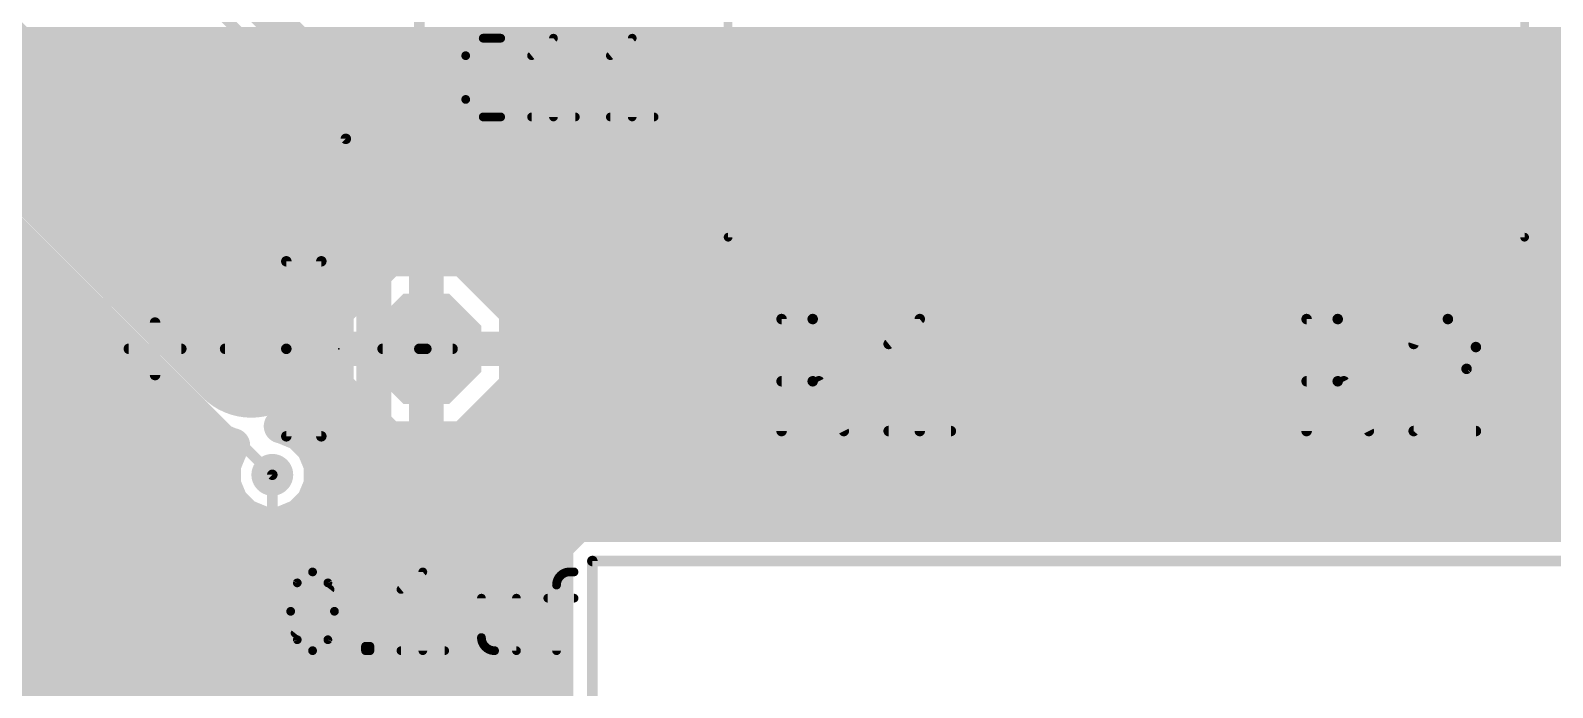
# Model space of a CAD drawing. Extents: x -50 to 50, y 0 to 88.
# Drawn here: x 15.84 to 37.94, y 63.66 to 73.2 of the extents above; entities that cross this region are included whole.
import ezdxf

# ---------------------------------------------------------------- set-up
doc = ezdxf.new("R2010")
doc.units = 0
for name, color, linetype in [('1', 12, 'CONTINUOUS'), ('16', 132, 'CONTINUOUS'), ('17', 110, 'CONTINUOUS'), ('18', 110, 'CONTINUOUS'), ('20', 31, 'CONTINUOUS'), ('21', 253, 'CONTINUOUS'), ('23', 53, 'CONTINUOUS'), ('25', 253, 'CONTINUOUS'), ('27', 253, 'CONTINUOUS'), ('51', 253, 'CONTINUOUS')]:
    doc.layers.add(name, color=color, linetype=linetype)

# ---------------------------------------------------------------- blocks, each defined once
blk = doc.blocks.new('RECT')
blk.add_solid([(-0.5, -0.5), (0.5, -0.5), (-0.5, 0.5), (0.5, 0.5)])
blk = doc.blocks.new('ROUNDP')
at = {"const_width": 0.5}
blk.add_lwpolyline([(0, -0.25, 1), (0, 0.25, 1), (0, -0.25)], format="xyb", dxfattribs=at)
blk = doc.blocks.new('OCTAGONP')
at = {"const_width": 0.5}
blk.add_lwpolyline([(-0.25, -0.1036), (-0.25, 0.1036), (-0.1036, 0.25), (0.1036, 0.25), (0.25, 0.1036), (0.25, -0.1036), (0.1036, -0.25), (-0.1036, -0.25), (-0.25, -0.1036), (-0.25, 0.1036)], dxfattribs=at)
blk = doc.blocks.new('ROUNDV')
at = {"const_width": 0.5}
blk.add_lwpolyline([(0, -0.25, 1), (0, 0.25, 1), (0, -0.25)], format="xyb", dxfattribs=at)

msp = doc.modelspace()

# ---------------------------------------------------------------- linework, layer by layer
at = {"layer": '1'}
for points, const_width in [([(21.4884, 68.58), (21.4884, 77.2668)], 0.1524), ([(15.24, 76.8096), (20.4216, 71.628)], 0.1524), ([(20.9002, 71.8262), (16.6113, 76.1151)], 0.5), ([(13.97, 73.66), (19.05, 68.58)], 2), ([(19.7264, 73), (49.4738, 73)], 0.5), ([(20.2264, 72.5), (49.4738, 72.5)], 0.5), ([(13.3891, 72.2576), (18.2556, 67.3911)], 0.5), ([(20.7264, 72), (49.4738, 72)], 0.5), ([(20.9002, 69.7345), (20.9002, 71.8262)], 0.5), ([(20.4216, 71.628), (20.4216, 23.4696)], 0.1524), ([(20.9002, 71.5), (49.4738, 71.5)], 0.5), ([(20.9002, 71), (49.4738, 71)], 0.5), ([(20.9002, 70.5), (49.4738, 70.5)], 0.5), ([(7.7524, 70), (15.6467, 70)], 0.5), ([(20.9002, 70), (49.4738, 70)], 0.5), ([(21.0498, 69.8841), (20.9002, 69.7345)], 0.5), ([(21.59, 69.8841), (21.0498, 69.8841)], 0.5), ([(22.1302, 69.8841), (21.59, 69.8841)], 0.5), ([(21.59, 69.8841), (21.59, 68.58)], 0.5), ([(21.59, 68.58), (21.59, 69.8841)], 0.5), ([(22.8941, 69.1202), (22.1302, 69.8841)], 0.5), ([(9.8143, 69.5), (16.1467, 69.5)], 0.5), ([(21.59, 69.5), (21.59, 69.5)], 0.5), ([(22.5143, 69.5), (49.4738, 69.5)], 0.5), ([(22.8941, 68.58), (22.8941, 69.1202)], 0.5), ([(10.1941, 69), (16.6467, 69)], 0.5), ([(21.59, 69), (21.59, 69)], 0.5), ([(22.8941, 69), (49.4738, 69)], 0.5), ([(10.1941, 68.5), (17.1467, 68.5)], 0.5), ([(21.59, 68.58), (20.9002, 68.58)], 0.5), ([(20.9002, 68.58), (20.9002, 68.58)], 0.5), ([(20.9002, 68.58), (21.59, 68.58)], 0.5), ([(21.59, 68.58), (21.59, 68.58)], 0.5), ([(21.59, 67.2759), (21.59, 68.58)], 0.5), ([(21.59, 68.58), (21.59, 68.58)], 0.5), ([(21.59, 68.58), (21.59, 67.2759)], 0.5), ([(22.8941, 68.58), (21.59, 68.58)], 0.5), ([(21.59, 68.58), (21.59, 68.58)], 0.5), ([(21.59, 68.58), (22.8941, 68.58)], 0.5), ([(21.59, 68.58), (21.59, 68.58)], 0.5), ([(21.59, 68.5), (21.59, 68.5)], 0.5), ([(22.8941, 68.0398), (22.8941, 68.58)], 0.5), ([(22.8941, 68.5), (49.4738, 68.5)], 0.5), ([(21.4884, 68.58), (21.59, 68.58)], 0.1524), ([(22.1302, 67.2759), (22.8941, 68.0398)], 0.5), ([(10.1543, 68), (17.6467, 68)], 0.5), ([(21.59, 68), (21.59, 68)], 0.5), ([(22.8543, 68), (49.4738, 68)], 0.5), ([(9.6543, 67.5), (18.1467, 67.5)], 0.5), ([(18.2556, 67.3911), (18.771, 67.1776)], 0.5), ([(20.9002, 23.6678), (20.9002, 67.4255)], 0.5), ([(20.9002, 67.4255), (21.0498, 67.2759)], 0.5), ([(21.59, 67.5), (21.59, 67.5)], 0.5), ([(22.3543, 67.5), (49.4738, 67.5)], 0.5), ([(18.7566, 67.1509), (18.6492, 66.8916)], 0.5), ([(18.7833, 67.1776), (18.7566, 67.1509)], 0.5), ([(18.771, 67.1776), (18.7833, 67.1776)], 0.5), ([(21.0498, 67.2759), (21.59, 67.2759)], 0.5), ([(21.59, 67.2759), (22.1302, 67.2759)], 0.5), ([(6.7533, 67), (18.6941, 67)], 0.5), ([(20.9002, 67), (49.4738, 67)], 0.5), ([(18.6492, 66.8916), (18.6492, 66.6108)], 0.5), ([(6.2533, 66.5), (18.6951, 66.5)], 0.5), ([(18.6492, 66.6108), (18.7566, 66.3515)], 0.5), ([(19.3548, 66.7512), (19.3548, 24.0792)], 0.1524), ([(20.9002, 66.5), (49.4738, 66.5)], 0.5), ([(18.7566, 66.3515), (18.8762, 66.2319)], 0.5), ([(18.8762, 66.2319), (18.8762, 59.8326)], 0.5), ([(23.782, 66.0262), (23.4738, 65.718)], 0.5), ([(49.4738, 66.0262), (23.782, 66.0262)], 0.5), ([(5.7533, 66), (18.8762, 66)], 0.5), ([(20.9002, 66), (23.7558, 66)], 0.5), ([(23.4738, 65.718), (23.4738, 21.0942)], 0.5), ([(5.2533, 65.5), (18.8762, 65.5)], 0.5), ([(20.9002, 65.5), (23.4738, 65.5)], 0.5), ([(4.7533, 65), (18.8762, 65)], 0.5), ([(20.9002, 65), (23.4738, 65)], 0.5), ([(4.2533, 64.5), (18.8762, 64.5)], 0.5), ([(20.9002, 64.5), (23.4738, 64.5)], 0.5), ([(3.7533, 64), (18.8762, 64)], 0.5), ([(20.9002, 64), (23.4738, 64)], 0.5), ([(3.2533, 63.5), (18.8762, 63.5)], 0.5), ([(20.9002, 63.5), (23.4738, 63.5)], 0.5)]:
    msp.add_lwpolyline(points, dxfattribs=dict(at, const_width=const_width))
for points, const_width in [([(19.7264, 73.125, 1), (19.7264, 72.875)], 0.25), ([(20.2264, 72.625, 1), (20.2264, 72.375)], 0.25), ([(20.7264, 72.125, 1), (20.7264, 71.875)], 0.25), ([(21.0252, 71.8262, 1), (20.7752, 71.8262)], 0.25), ([(20.8118, 71.7379, 1), (20.9886, 71.9146)], 0.25), ([(20.4597, 71.628, 1), (20.3835, 71.628)], 0.0762), ([(20.3947, 71.6011, 1), (20.4485, 71.6549)], 0.0762), ([(20.9002, 71.625, 1), (20.9002, 71.375)], 0.25), ([(20.9002, 71.125, 1), (20.9002, 70.875)], 0.25), ([(20.9002, 70.625, 1), (20.9002, 70.375)], 0.25), ([(15.6467, 69.875, 1), (15.6467, 70.125)], 0.25), ([(20.9002, 70.125, 1), (20.9002, 69.875)], 0.25), ([(21.0498, 70.0091, 1), (21.0498, 69.7591)], 0.25), ([(21.1382, 69.7957, 1), (20.9614, 69.9725)], 0.25), ([(21.59, 70.0091, 1), (21.59, 69.7591)], 0.25), ([(21.715, 69.8841, 1), (21.465, 69.8841)], 0.25), ([(21.715, 69.8841, 1), (21.465, 69.8841)], 0.25), ([(21.59, 69.7591, 1), (21.59, 70.0091)], 0.25), ([(22.2186, 69.9725, 1), (22.0418, 69.7957)], 0.25), ([(22.1302, 69.7591, 1), (22.1302, 70.0091)], 0.25), ([(20.8118, 69.8229, 1), (20.9886, 69.6461)], 0.25), ([(20.7752, 69.7345, 1), (21.0252, 69.7345)], 0.25), ([(16.1467, 69.375, 1), (16.1467, 69.625)], 0.25), ([(21.59, 69.625, 1), (21.59, 69.375)], 0.25), ([(21.59, 69.375, 1), (21.59, 69.625)], 0.25), ([(22.5143, 69.625, 1), (22.5143, 69.375)], 0.25), ([(18.6964, 68.2264, 1), (19.4036, 68.9336)], 1), ([(23.0191, 69.1202, 1), (22.7691, 69.1202)], 0.25), ([(16.6467, 68.875, 1), (16.6467, 69.125)], 0.25), ([(21.59, 69.125, 1), (21.59, 68.875)], 0.25), ([(21.59, 68.875, 1), (21.59, 69.125)], 0.25), ([(22.8941, 69.125, 1), (22.8941, 68.875)], 0.25), ([(22.8057, 69.0318, 1), (22.9825, 69.2086)], 0.25), ([(17.1467, 68.375, 1), (17.1467, 68.625)], 0.25), ([(20.9002, 68.705, 1), (20.9002, 68.455)], 0.25), ([(21.0252, 68.58, 1), (20.7752, 68.58)], 0.25), ([(20.9002, 68.705, 1), (20.9002, 68.455)], 0.25), ([(21.715, 68.58, 1), (21.465, 68.58)], 0.25), ([(21.715, 68.58, 1), (21.465, 68.58)], 0.25), ([(21.59, 68.705, 1), (21.59, 68.455)], 0.25), ([(21.715, 68.58, 1), (21.465, 68.58)], 0.25), ([(21.59, 68.705, 1), (21.59, 68.455)], 0.25), ([(21.715, 68.58, 1), (21.465, 68.58)], 0.25), ([(21.59, 68.705, 1), (21.59, 68.455)], 0.25), ([(21.59, 68.705, 1), (21.59, 68.455)], 0.25), ([(21.59, 68.625, 1), (21.59, 68.375)], 0.25), ([(21.59, 68.455, 1), (21.59, 68.705)], 0.25), ([(21.59, 68.455, 1), (21.59, 68.705)], 0.25), ([(21.59, 68.455, 1), (21.59, 68.705)], 0.25), ([(21.59, 68.455, 1), (21.59, 68.705)], 0.25), ([(21.59, 68.375, 1), (21.59, 68.625)], 0.25), ([(23.0191, 68.58, 1), (22.7691, 68.58)], 0.25), ([(22.8941, 68.625, 1), (22.8941, 68.375)], 0.25), ([(22.8941, 68.455, 1), (22.8941, 68.705)], 0.25), ([(22.8941, 68.455, 1), (22.8941, 68.705)], 0.25), ([(20.7752, 68.58, 1), (21.0252, 68.58)], 0.25), ([(21.465, 68.58, 1), (21.715, 68.58)], 0.25), ([(21.465, 68.58, 1), (21.715, 68.58)], 0.25), ([(21.465, 68.58, 1), (21.715, 68.58)], 0.25), ([(21.465, 68.58, 1), (21.715, 68.58)], 0.25), ([(21.4884, 68.6181, 1), (21.4884, 68.5419)], 0.0762), ([(21.4503, 68.58, 1), (21.5265, 68.58)], 0.0762), ([(21.59, 68.5419, 1), (21.59, 68.6181)], 0.0762), ([(22.7691, 68.58, 1), (23.0191, 68.58)], 0.25), ([(22.9825, 67.9514, 1), (22.8057, 68.1282)], 0.25), ([(17.6467, 67.875, 1), (17.6467, 68.125)], 0.25), ([(21.59, 68.125, 1), (21.59, 67.875)], 0.25), ([(21.59, 67.875, 1), (21.59, 68.125)], 0.25), ([(22.8543, 68.125, 1), (22.8543, 67.875)], 0.25), ([(22.7691, 68.0398, 1), (23.0191, 68.0398)], 0.25), ([(18.3034, 67.5066, 1), (18.2078, 67.2756)], 0.25), ([(18.1467, 67.375, 1), (18.1467, 67.625)], 0.25), ([(18.1672, 67.3027, 1), (18.344, 67.4795)], 0.25), ([(21.0252, 67.4255, 1), (20.7752, 67.4255)], 0.25), ([(20.9886, 67.5139, 1), (20.8118, 67.3371)], 0.25), ([(21.59, 67.625, 1), (21.59, 67.375)], 0.25), ([(21.59, 67.375, 1), (21.59, 67.625)], 0.25), ([(22.3543, 67.625, 1), (22.3543, 67.375)], 0.25), ([(18.8721, 67.1031, 1), (18.6411, 67.1987)], 0.25), ([(18.771, 67.3026, 1), (18.771, 67.0526)], 0.25), ([(18.8717, 67.0892, 1), (18.695, 67.266)], 0.25), ([(18.7232, 67.0621, 1), (18.8189, 67.2931)], 0.25), ([(18.7833, 67.0526, 1), (18.7833, 67.3026)], 0.25), ([(21.0498, 67.4009, 1), (21.0498, 67.1509)], 0.25), ([(20.9614, 67.1875, 1), (21.1382, 67.3643)], 0.25), ([(21.59, 67.4009, 1), (21.59, 67.1509)], 0.25), ([(21.465, 67.2759, 1), (21.715, 67.2759)], 0.25), ([(21.465, 67.2759, 1), (21.715, 67.2759)], 0.25), ([(21.59, 67.1509, 1), (21.59, 67.4009)], 0.25), ([(22.0418, 67.3643, 1), (22.2186, 67.1875)], 0.25), ([(22.1302, 67.1509, 1), (22.1302, 67.4009)], 0.25), ([(18.6682, 67.2393, 1), (18.845, 67.0625)], 0.25), ([(18.6941, 66.875, 1), (18.6941, 67.125)], 0.25), ([(20.9002, 67.125, 1), (20.9002, 66.875)], 0.25), ([(18.7742, 66.8916, 1), (18.5242, 66.8916)], 0.25), ([(18.5337, 66.9394, 1), (18.7647, 66.8437)], 0.25), ([(18.7647, 66.6587, 1), (18.5337, 66.563)], 0.25), ([(18.5242, 66.6108, 1), (18.7742, 66.6108)], 0.25), ([(18.6951, 66.375, 1), (18.6951, 66.625)], 0.25), ([(19.3929, 66.7512, 1), (19.3167, 66.7512)], 0.0762), ([(20.9002, 66.625, 1), (20.9002, 66.375)], 0.25), ([(18.845, 66.4399, 1), (18.6682, 66.2631)], 0.25), ([(18.6411, 66.3037, 1), (18.8721, 66.3993)], 0.25), ([(19.0012, 66.2319, 1), (18.7512, 66.2319)], 0.25), ([(18.7878, 66.1435, 1), (18.9646, 66.3203)], 0.25), ([(23.782, 66.1512, 1), (23.782, 65.9012)], 0.25), ([(23.8704, 65.9378, 1), (23.6936, 66.1146)], 0.25), ([(18.8762, 65.875, 1), (18.8762, 66.125)], 0.25), ([(20.9002, 66.125, 1), (20.9002, 65.875)], 0.25), ([(23.7558, 65.875, 1), (23.7558, 66.125)], 0.25), ([(23.5988, 65.718, 1), (23.3488, 65.718)], 0.25), ([(23.3854, 65.8063, 1), (23.5622, 65.6296)], 0.25), ([(18.8762, 65.375, 1), (18.8762, 65.625)], 0.25), ([(20.9002, 65.625, 1), (20.9002, 65.375)], 0.25), ([(23.4738, 65.375, 1), (23.4738, 65.625)], 0.25), ([(18.8762, 64.875, 1), (18.8762, 65.125)], 0.25), ([(20.9002, 65.125, 1), (20.9002, 64.875)], 0.25), ([(23.4738, 64.875, 1), (23.4738, 65.125)], 0.25), ([(18.8762, 64.375, 1), (18.8762, 64.625)], 0.25), ([(20.9002, 64.625, 1), (20.9002, 64.375)], 0.25), ([(23.4738, 64.375, 1), (23.4738, 64.625)], 0.25), ([(18.8762, 63.875, 1), (18.8762, 64.125)], 0.25), ([(20.9002, 64.125, 1), (20.9002, 63.875)], 0.25), ([(23.4738, 63.875, 1), (23.4738, 64.125)], 0.25), ([(18.8762, 63.375, 1), (18.8762, 63.625)], 0.25), ([(20.9002, 63.625, 1), (20.9002, 63.375)], 0.25), ([(23.4738, 63.375, 1), (23.4738, 63.625)], 0.25)]:
    msp.add_lwpolyline(points, format="xyb", dxfattribs=dict(at, const_width=const_width))
at = {"layer": '16'}
for points, const_width in [([(17.8815, 68.9013), (10.9164, 75.8664)], 0.5), ([(10.2108, 75.8952), (19.3548, 66.7512)], 0.1524), ([(10.2396, 75.1896), (18.6492, 66.78)], 0.5), ([(13.7828, 73), (49.4738, 73)], 0.5), ([(14.2828, 72.5), (49.4738, 72.5)], 0.5), ([(14.7828, 72), (49.4738, 72)], 0.5), ([(15.2828, 71.5), (49.4738, 71.5)], 0.5), ([(15.7828, 71), (49.4738, 71)], 0.5), ([(16.2828, 70.5), (49.4738, 70.5)], 0.5), ([(16.7828, 70), (49.4738, 70)], 0.5), ([(18.8108, 69.7825), (18.3688, 69.5994)], 0.5), ([(19.2892, 69.7825), (18.8108, 69.7825)], 0.5), ([(19.7312, 69.5994), (19.2892, 69.7825)], 0.5), ([(21.0498, 69.8841), (20.2859, 69.1202)], 0.5), ([(21.59, 69.8841), (21.0498, 69.8841)], 0.5), ([(21.59, 69.8841), (21.59, 68.58)], 0.5), ([(21.59, 68.58), (21.59, 69.8841)], 0.5), ([(22.1302, 69.8841), (21.59, 69.8841)], 0.5), ([(22.8941, 69.1202), (22.1302, 69.8841)], 0.5), ([(18.3688, 69.5994), (18.0306, 69.2612)], 0.5), ([(20.0694, 69.2612), (19.7312, 69.5994)], 0.5), ([(9.8143, 69.5), (15.9292, 69.5)], 0.5), ([(17.2828, 69.5), (18.2694, 69.5)], 0.5), ([(19.8306, 69.5), (20.6657, 69.5)], 0.5), ([(21.59, 69.5), (21.59, 69.5)], 0.5), ([(22.5143, 69.5), (49.4738, 69.5)], 0.5), ([(18.0306, 69.2612), (17.8815, 68.9013)], 0.5), ([(20.2525, 68.8192), (20.0694, 69.2612)], 0.5), ([(20.2859, 69.1202), (20.2859, 68.58)], 0.5), ([(22.8941, 68.58), (22.8941, 69.1202)], 0.5), ([(10.1941, 69), (16.4292, 69)], 0.5), ([(17.7828, 69), (17.9224, 69)], 0.5), ([(20.1776, 69), (20.2859, 69)], 0.5), ([(21.59, 69), (21.59, 69)], 0.5), ([(22.8941, 69), (49.4738, 69)], 0.5), ([(20.2525, 68.3408), (20.2525, 68.8192)], 0.5), ([(10.1941, 68.5), (16.9292, 68.5)], 0.5), ([(20.2525, 68.5), (20.2859, 68.5)], 0.5), ([(20.2859, 68.58), (21.59, 68.58)], 0.5), ([(21.59, 68.58), (20.2859, 68.58)], 0.5), ([(20.2859, 68.58), (20.2859, 68.0398)], 0.5), ([(21.59, 68.58), (21.59, 68.58)], 0.5), ([(21.59, 68.58), (21.59, 68.58)], 0.5), ([(21.59, 67.2759), (21.59, 68.58)], 0.5), ([(21.59, 68.58), (21.59, 68.58)], 0.5), ([(21.59, 68.58), (21.59, 67.2759)], 0.5), ([(22.8941, 68.58), (21.59, 68.58)], 0.5), ([(21.59, 68.58), (21.59, 68.58)], 0.5), ([(21.59, 68.58), (22.8941, 68.58)], 0.5), ([(21.59, 68.5), (21.59, 68.5)], 0.5), ([(22.8941, 68.0398), (22.8941, 68.58)], 0.5), ([(22.8941, 68.5), (49.4738, 68.5)], 0.5), ([(20.0694, 67.8988), (20.2525, 68.3408)], 0.5), ([(21.4884, 62.1792), (21.4884, 68.58)], 0.1524), ([(21.4884, 68.58), (21.59, 68.58)], 0.1524), ([(20.2859, 68.0398), (21.0498, 67.2759)], 0.5), ([(22.1302, 67.2759), (22.8941, 68.0398)], 0.5), ([(10.1543, 68), (17.4292, 68)], 0.5), ([(19.7312, 67.5606), (20.0694, 67.8988)], 0.5), ([(20.1113, 68), (20.3257, 68)], 0.5), ([(21.59, 68), (21.59, 68)], 0.5), ([(22.8543, 68), (49.4738, 68)], 0.5), ([(9.6543, 67.5), (17.9292, 67.5)], 0.5), ([(19.4806, 67.4568), (19.7312, 67.5606)], 0.5), ([(19.4952, 67.4568), (19.4806, 67.4568)], 0.5), ([(19.7545, 67.3494), (19.4952, 67.4568)], 0.5), ([(19.5849, 67.5), (20.8257, 67.5)], 0.5), ([(21.59, 67.5), (21.59, 67.5)], 0.5), ([(22.3543, 67.5), (49.4738, 67.5)], 0.5), ([(19.953, 67.1509), (19.7545, 67.3494)], 0.5), ([(20.0604, 66.8916), (19.953, 67.1509)], 0.5), ([(21.0498, 67.2759), (21.59, 67.2759)], 0.5), ([(21.59, 67.2759), (22.1302, 67.2759)], 0.5), ([(7.8956, 67), (18.4292, 67)], 0.5), ([(20.0155, 67), (49.4738, 67)], 0.5), ([(18.6492, 66.78), (18.6492, 66.6108)], 0.5), ([(20.0604, 66.6108), (20.0604, 66.8916)], 0.5), ([(8.3956, 66.5), (18.6951, 66.5)], 0.5), ([(18.6492, 66.6108), (18.7566, 66.3515)], 0.5), ([(19.953, 66.3515), (20.0604, 66.6108)], 0.5), ([(20.0145, 66.5), (49.4738, 66.5)], 0.5), ([(18.7566, 66.3515), (18.9551, 66.153)], 0.5), ([(19.7545, 66.153), (19.953, 66.3515)], 0.5), ([(18.9551, 66.153), (19.2144, 66.0456)], 0.5), ([(19.2144, 66.0456), (19.4952, 66.0456)], 0.5), ([(19.4952, 66.0456), (19.7545, 66.153)], 0.5), ([(23.782, 66.0262), (23.4738, 65.718)], 0.5), ([(49.4738, 66.0262), (23.782, 66.0262)], 0.5), ([(8.8956, 66), (23.7558, 66)], 0.5), ([(23.4738, 65.718), (23.4738, 21.0942)], 0.5), ([(9.3956, 65.5), (23.4738, 65.5)], 0.5), ([(9.8956, 65), (23.4738, 65)], 0.5), ([(10.3956, 64.5), (23.4738, 64.5)], 0.5), ([(10.8956, 64), (23.4738, 64)], 0.5), ([(11.3956, 63.5), (23.4738, 63.5)], 0.5)]:
    msp.add_lwpolyline(points, dxfattribs=dict(at, const_width=const_width))
for points, const_width in [([(15.7828, 71.125, 1), (15.7828, 70.875)], 0.25), ([(16.2828, 70.625, 1), (16.2828, 70.375)], 0.25), ([(16.7828, 70.125, 1), (16.7828, 69.875)], 0.25), ([(18.8108, 69.9075, 1), (18.8108, 69.6575)], 0.25), ([(18.8586, 69.667, 1), (18.763, 69.898)], 0.25), ([(19.337, 69.898, 1), (19.2414, 69.667)], 0.25), ([(19.2892, 69.6575, 1), (19.2892, 69.9075)], 0.25), ([(21.0498, 70.0091, 1), (21.0498, 69.7591)], 0.25), ([(21.1382, 69.7957, 1), (20.9614, 69.9725)], 0.25), ([(21.715, 69.8841, 1), (21.465, 69.8841)], 0.25), ([(21.715, 69.8841, 1), (21.465, 69.8841)], 0.25), ([(21.59, 70.0091, 1), (21.59, 69.7591)], 0.25), ([(21.59, 69.7591, 1), (21.59, 70.0091)], 0.25), ([(22.2186, 69.9725, 1), (22.0418, 69.7957)], 0.25), ([(22.1302, 69.7591, 1), (22.1302, 70.0091)], 0.25), ([(18.321, 69.7149, 1), (18.4167, 69.4839)], 0.25), ([(18.4572, 69.511, 1), (18.2804, 69.6878)], 0.25), ([(19.8195, 69.6878, 1), (19.6428, 69.511)], 0.25), ([(19.6833, 69.4839, 1), (19.779, 69.7149)], 0.25), ([(15.9292, 69.375, 1), (15.9292, 69.625)], 0.25), ([(17.2828, 69.625, 1), (17.2828, 69.375)], 0.25), ([(18.2694, 69.375, 1), (18.2694, 69.625)], 0.25), ([(19.8306, 69.625, 1), (19.8306, 69.375)], 0.25), ([(20.6657, 69.375, 1), (20.6657, 69.625)], 0.25), ([(21.59, 69.625, 1), (21.59, 69.375)], 0.25), ([(21.59, 69.375, 1), (21.59, 69.625)], 0.25), ([(22.5143, 69.625, 1), (22.5143, 69.375)], 0.25), ([(17.9422, 69.3495, 1), (18.119, 69.1728)], 0.25), ([(18.1461, 69.2133, 1), (17.9151, 69.309)], 0.25), ([(20.1849, 69.309, 1), (19.9539, 69.2133)], 0.25), ([(19.981, 69.1728, 1), (20.1578, 69.3495)], 0.25), ([(20.4109, 69.1202, 1), (20.1609, 69.1202)], 0.25), ([(23.0191, 69.1202, 1), (22.7691, 69.1202)], 0.25), ([(16.4292, 68.875, 1), (16.4292, 69.125)], 0.25), ([(17.7828, 69.125, 1), (17.7828, 68.875)], 0.25), ([(17.9224, 68.875, 1), (17.9224, 69.125)], 0.25), ([(20.1776, 69.125, 1), (20.1776, 68.875)], 0.25), ([(20.1975, 69.2086, 1), (20.3743, 69.0318)], 0.25), ([(20.2859, 68.875, 1), (20.2859, 69.125)], 0.25), ([(21.59, 69.125, 1), (21.59, 68.875)], 0.25), ([(21.59, 68.875, 1), (21.59, 69.125)], 0.25), ([(22.8941, 69.125, 1), (22.8941, 68.875)], 0.25), ([(22.8057, 69.0318, 1), (22.9825, 69.2086)], 0.25), ([(17.766, 68.9492, 1), (17.997, 68.8535)], 0.25), ([(17.7931, 68.8129, 1), (17.9699, 68.9897)], 0.25), ([(20.3775, 68.8192, 1), (20.1275, 68.8192)], 0.25), ([(20.137, 68.7714, 1), (20.368, 68.867)], 0.25), ([(16.9292, 68.375, 1), (16.9292, 68.625)], 0.25), ([(20.2525, 68.625, 1), (20.2525, 68.375)], 0.25), ([(20.2859, 68.705, 1), (20.2859, 68.455)], 0.25), ([(20.2859, 68.705, 1), (20.2859, 68.455)], 0.25), ([(20.4109, 68.58, 1), (20.1609, 68.58)], 0.25), ([(20.2859, 68.375, 1), (20.2859, 68.625)], 0.25), ([(21.59, 68.705, 1), (21.59, 68.455)], 0.25), ([(21.715, 68.58, 1), (21.465, 68.58)], 0.25), ([(21.715, 68.58, 1), (21.465, 68.58)], 0.25), ([(21.59, 68.705, 1), (21.59, 68.455)], 0.25), ([(21.715, 68.58, 1), (21.465, 68.58)], 0.25), ([(21.59, 68.705, 1), (21.59, 68.455)], 0.25), ([(21.715, 68.58, 1), (21.465, 68.58)], 0.25), ([(21.59, 68.705, 1), (21.59, 68.455)], 0.25), ([(21.59, 68.625, 1), (21.59, 68.375)], 0.25), ([(21.59, 68.455, 1), (21.59, 68.705)], 0.25), ([(21.59, 68.455, 1), (21.59, 68.705)], 0.25), ([(21.59, 68.455, 1), (21.59, 68.705)], 0.25), ([(21.59, 68.455, 1), (21.59, 68.705)], 0.25), ([(21.59, 68.375, 1), (21.59, 68.625)], 0.25), ([(23.0191, 68.58, 1), (22.7691, 68.58)], 0.25), ([(22.8941, 68.625, 1), (22.8941, 68.375)], 0.25), ([(22.8941, 68.455, 1), (22.8941, 68.705)], 0.25), ([(22.8941, 68.455, 1), (22.8941, 68.705)], 0.25), ([(20.368, 68.293, 1), (20.137, 68.3886)], 0.25), ([(20.1609, 68.58, 1), (20.4109, 68.58)], 0.25), ([(21.465, 68.58, 1), (21.715, 68.58)], 0.25), ([(21.465, 68.58, 1), (21.715, 68.58)], 0.25), ([(21.465, 68.58, 1), (21.715, 68.58)], 0.25), ([(21.465, 68.58, 1), (21.715, 68.58)], 0.25), ([(21.5265, 68.58, 1), (21.4503, 68.58)], 0.0762), ([(21.4884, 68.6181, 1), (21.4884, 68.5419)], 0.0762), ([(21.59, 68.5419, 1), (21.59, 68.6181)], 0.0762), ([(22.7691, 68.58, 1), (23.0191, 68.58)], 0.25), ([(20.1275, 68.3408, 1), (20.3775, 68.3408)], 0.25), ([(20.3743, 68.1282, 1), (20.1975, 67.9514)], 0.25), ([(22.9825, 67.9514, 1), (22.8057, 68.1282)], 0.25), ([(17.4292, 67.875, 1), (17.4292, 68.125)], 0.25), ([(19.9539, 67.9467, 1), (20.1849, 67.851)], 0.25), ([(20.1578, 67.8104, 1), (19.981, 67.9872)], 0.25), ([(20.1113, 68.125, 1), (20.1113, 67.875)], 0.25), ([(20.1609, 68.0398, 1), (20.4109, 68.0398)], 0.25), ([(20.3257, 67.875, 1), (20.3257, 68.125)], 0.25), ([(21.59, 68.125, 1), (21.59, 67.875)], 0.25), ([(21.59, 67.875, 1), (21.59, 68.125)], 0.25), ([(22.8543, 68.125, 1), (22.8543, 67.875)], 0.25), ([(22.7691, 68.0398, 1), (23.0191, 68.0398)], 0.25), ([(17.9292, 67.375, 1), (17.9292, 67.625)], 0.25), ([(19.4806, 67.5818, 1), (19.4806, 67.3318)], 0.25), ([(19.4328, 67.5723, 1), (19.5285, 67.3413)], 0.25), ([(19.543, 67.5723, 1), (19.4473, 67.3413)], 0.25), ([(19.5849, 67.625, 1), (19.5849, 67.375)], 0.25), ([(19.4952, 67.3318, 1), (19.4952, 67.5818)], 0.25), ([(19.6428, 67.649, 1), (19.8195, 67.4722)], 0.25), ([(19.779, 67.4451, 1), (19.6833, 67.6761)], 0.25), ([(20.8257, 67.375, 1), (20.8257, 67.625)], 0.25), ([(21.59, 67.625, 1), (21.59, 67.375)], 0.25), ([(21.59, 67.375, 1), (21.59, 67.625)], 0.25), ([(22.3543, 67.625, 1), (22.3543, 67.375)], 0.25), ([(19.8429, 67.4378, 1), (19.6661, 67.261)], 0.25), ([(19.7067, 67.2339, 1), (19.8023, 67.4649)], 0.25), ([(20.0685, 67.1987, 1), (19.8375, 67.1031)], 0.25), ([(21.0498, 67.4009, 1), (21.0498, 67.1509)], 0.25), ([(20.9614, 67.1875, 1), (21.1382, 67.3643)], 0.25), ([(21.59, 67.4009, 1), (21.59, 67.1509)], 0.25), ([(21.465, 67.2759, 1), (21.715, 67.2759)], 0.25), ([(21.465, 67.2759, 1), (21.715, 67.2759)], 0.25), ([(21.59, 67.1509, 1), (21.59, 67.4009)], 0.25), ([(22.0418, 67.3643, 1), (22.2186, 67.1875)], 0.25), ([(22.1302, 67.1509, 1), (22.1302, 67.4009)], 0.25), ([(18.4292, 66.875, 1), (18.4292, 67.125)], 0.25), ([(19.8646, 67.0625, 1), (20.0414, 67.2393)], 0.25), ([(20.0155, 67.125, 1), (20.0155, 66.875)], 0.25), ([(18.7742, 66.78, 1), (18.5242, 66.78)], 0.25), ([(18.5608, 66.6916, 1), (18.7376, 66.8683)], 0.25), ([(20.1854, 66.8916, 1), (19.9354, 66.8916)], 0.25), ([(19.9449, 66.8437, 1), (20.1759, 66.9394)], 0.25), ([(18.7647, 66.6587, 1), (18.5337, 66.563)], 0.25), ([(18.5242, 66.6108, 1), (18.7742, 66.6108)], 0.25), ([(18.6951, 66.375, 1), (18.6951, 66.625)], 0.25), ([(19.3279, 66.7243, 1), (19.3817, 66.7781)], 0.0762), ([(20.0145, 66.625, 1), (20.0145, 66.375)], 0.25), ([(19.9354, 66.6108, 1), (20.1854, 66.6108)], 0.25), ([(20.1759, 66.563, 1), (19.9449, 66.6587)], 0.25), ([(18.845, 66.4399, 1), (18.6682, 66.2631)], 0.25), ([(18.6411, 66.3037, 1), (18.8721, 66.3993)], 0.25), ([(19.8375, 66.3993, 1), (20.0685, 66.3037)], 0.25), ([(20.0414, 66.2631, 1), (19.8646, 66.4399)], 0.25), ([(19.0029, 66.2685, 1), (18.9073, 66.0375)], 0.25), ([(18.8667, 66.0646, 1), (19.0435, 66.2414)], 0.25), ([(19.2144, 66.1706, 1), (19.2144, 65.9206)], 0.25), ([(19.1666, 65.9301, 1), (19.2623, 66.1611)], 0.25), ([(19.4473, 66.1611, 1), (19.543, 65.9301)], 0.25), ([(19.4952, 65.9206, 1), (19.4952, 66.1706)], 0.25), ([(19.6661, 66.2414, 1), (19.8429, 66.0646)], 0.25), ([(19.8023, 66.0375, 1), (19.7067, 66.2685)], 0.25), ([(23.782, 66.1512, 1), (23.782, 65.9012)], 0.25), ([(23.8704, 65.9378, 1), (23.6936, 66.1146)], 0.25), ([(23.7558, 65.875, 1), (23.7558, 66.125)], 0.25), ([(23.5988, 65.718, 1), (23.3488, 65.718)], 0.25), ([(23.3854, 65.8063, 1), (23.5622, 65.6296)], 0.25), ([(23.4738, 65.375, 1), (23.4738, 65.625)], 0.25), ([(23.4738, 64.875, 1), (23.4738, 65.125)], 0.25), ([(23.4738, 64.375, 1), (23.4738, 64.625)], 0.25), ([(23.4738, 63.875, 1), (23.4738, 64.125)], 0.25), ([(23.4738, 63.375, 1), (23.4738, 63.625)], 0.25)]:
    msp.add_lwpolyline(points, format="xyb", dxfattribs=dict(at, const_width=const_width))
at = {"layer": '20', "const_width": 0.1524}
for points in [[(24, 20.5), (24, 65.5)], [(24, 65.5), (50, 65.5)]]:
    msp.add_lwpolyline(points, dxfattribs=at)
at = {"layer": '20', "const_width": 0.0762}
for points in [[(24.0381, 65.5, 1), (23.9619, 65.5)], [(24, 65.5381, 1), (24, 65.4619)]]:
    msp.add_lwpolyline(points, format="xyb", dxfattribs=at)
at = {"layer": '21'}
for points, const_width in [([(25.97, 82.7), (25.97, 70.2)], 0.127), ([(37.53, 70.2), (37.53, 82.7)], 0.127), ([(25.97, 70.2), (37.53, 70.2)], 0.127), ([(17.653, 68.199), (17.653, 68.961)], 0.1524), ([(26.7462, 67.3862), (26.7462, 69.0118)], 0.1524), ([(26.7462, 69.0118), (27.1978, 69.0118)], 0.1524), ([(28.3002, 68.6506), (28.7517, 69.0118)], 0.1524), ([(28.7517, 69.0118), (28.7517, 67.3862)], 0.1524), ([(34.3662, 67.3862), (34.3662, 69.0118)], 0.1524), ([(34.3662, 69.0118), (34.8178, 69.0118)], 0.1524), ([(17.272, 68.58), (18.034, 68.58)], 0.1524), ([(36.6878, 68.2893), (35.9202, 67.3862)], 0.1524), ([(27.1978, 68.1087), (26.7462, 68.1087)], 0.1524), ([(27.6493, 67.3862), (27.2881, 68.1087)], 0.1524), ([(34.8178, 68.1087), (34.3662, 68.1087)], 0.1524), ([(35.2693, 67.3862), (34.9081, 68.1087)], 0.1524), ([(28.3002, 67.3862), (29.2033, 67.3862)], 0.1524), ([(35.9202, 67.3862), (36.8233, 67.3862)], 0.1524)]:
    msp.add_lwpolyline(points, dxfattribs=dict(at, const_width=const_width))
for points, const_width in [([(20.32, 65.151, 1), (20.32, 72.009, 1), (20.32, 65.151)], 0.1524), ([(25.97, 70.2318, 1), (25.97, 70.1683)], 0.0635), ([(37.53, 70.1683, 1), (37.53, 70.2318)], 0.0635), ([(25.9383, 70.2, 1), (26.0018, 70.2)], 0.0635), ([(37.4982, 70.2, 1), (37.5618, 70.2)], 0.0635), ([(17.6911, 68.961, 1), (17.6149, 68.961)], 0.0762), ([(26.7843, 69.0118, 1), (26.7081, 69.0118)], 0.0762), ([(26.7462, 69.0499, 1), (26.7462, 68.9737)], 0.0762), ([(27.1978, 68.1087, 1), (27.1978, 69.0118)], 0.1524), ([(27.1978, 69.0499, 1), (27.1978, 68.9737)], 0.0762), ([(27.1978, 68.9737, 1), (27.1978, 69.0499)], 0.0762), ([(28.7898, 69.0118, 1), (28.7136, 69.0118)], 0.0762), ([(28.7755, 68.982, 1), (28.7279, 69.0416)], 0.0762), ([(34.4043, 69.0118, 1), (34.3281, 69.0118)], 0.0762), ([(34.3662, 69.0499, 1), (34.3662, 68.9737)], 0.0762), ([(34.8178, 68.1087, 1), (34.8178, 69.0118)], 0.1524), ([(34.8178, 69.0499, 1), (34.8178, 68.9737)], 0.0762), ([(34.8178, 68.9737, 1), (34.8178, 69.0499)], 0.0762), ([(36.4169, 69.0118, 0.3252), (35.9202, 68.6506)], 0.1524), ([(36.8233, 68.6054, 0.4142), (36.4169, 69.0118)], 0.1524), ([(36.4169, 69.0499, 1), (36.4169, 68.9737)], 0.0762), ([(36.4169, 68.9737, 1), (36.4169, 69.0499)], 0.0762), ([(28.2764, 68.6803, 1), (28.324, 68.6208)], 0.0762), ([(17.272, 68.6181, 1), (17.272, 68.5419)], 0.0762), ([(18.034, 68.5419, 1), (18.034, 68.6181)], 0.0762), ([(35.8839, 68.6623, 1), (35.9564, 68.6388)], 0.0762), ([(36.6878, 68.2893, 0.2053), (36.8233, 68.6054)], 0.1524), ([(36.8614, 68.6054, 1), (36.7852, 68.6054)], 0.0762), ([(36.7852, 68.6054, 1), (36.8614, 68.6054)], 0.0762), ([(36.6615, 68.3169, 1), (36.7141, 68.2617)], 0.0762), ([(36.7168, 68.2646, 1), (36.6588, 68.314)], 0.0762), ([(17.6149, 68.199, 1), (17.6911, 68.199)], 0.0762), ([(26.7462, 68.1468, 1), (26.7462, 68.0706)], 0.0762), ([(27.1978, 68.1468, 1), (27.1978, 68.0706)], 0.0762), ([(27.1978, 68.0706, 1), (27.1978, 68.1468)], 0.0762), ([(27.3221, 68.1257, 1), (27.254, 68.0916)], 0.0762), ([(34.3662, 68.1468, 1), (34.3662, 68.0706)], 0.0762), ([(34.8178, 68.1468, 1), (34.8178, 68.0706)], 0.0762), ([(34.8178, 68.0706, 1), (34.8178, 68.1468)], 0.0762), ([(34.9421, 68.1257, 1), (34.874, 68.0916)], 0.0762), ([(26.7081, 67.3862, 1), (26.7843, 67.3862)], 0.0762), ([(27.6152, 67.3692, 1), (27.6834, 67.4032)], 0.0762), ([(28.3002, 67.4243, 1), (28.3002, 67.3481)], 0.0762), ([(28.7136, 67.3862, 1), (28.7898, 67.3862)], 0.0762), ([(29.2033, 67.3481, 1), (29.2033, 67.4243)], 0.0762), ([(34.3281, 67.3862, 1), (34.4043, 67.3862)], 0.0762), ([(35.2352, 67.3692, 1), (35.3034, 67.4032)], 0.0762), ([(35.8911, 67.4109, 1), (35.9492, 67.3615)], 0.0762), ([(35.9202, 67.4243, 1), (35.9202, 67.3481)], 0.0762), ([(36.8233, 67.3481, 1), (36.8233, 67.4243)], 0.0762)]:
    msp.add_lwpolyline(points, format="xyb", dxfattribs=dict(at, const_width=const_width))
at = {"layer": '23'}
msp.add_point((20.32, 68.58), dxfattribs=at)
at = {"layer": '25'}
for points, const_width in [([(22.4155, 73.0885, 0.4142), (22.1615, 72.8345)], 0.127), ([(22.4155, 73.1203, 1), (22.4155, 73.0568)], 0.0635), ([(22.4155, 73.0568, 1), (22.4155, 73.1203)], 0.0635), ([(22.6695, 73.0568, 1), (22.6695, 73.1203)], 0.0635), ([(23.467, 73.0885, 1), (23.4035, 73.0885)], 0.0635), ([(23.4551, 73.0637, 1), (23.4154, 73.1133)], 0.0635), ([(24.61, 73.0885, 1), (24.5465, 73.0885)], 0.0635), ([(24.5981, 73.0637, 1), (24.5584, 73.1133)], 0.0635), ([(22.1932, 72.8345, 1), (22.1298, 72.8345)], 0.0635), ([(22.1298, 72.8345, 1), (22.1932, 72.8345)], 0.0635), ([(23.0979, 72.8593, 1), (23.1376, 72.8097)], 0.0635), ([(24.2409, 72.8593, 1), (24.2806, 72.8097)], 0.0635), ([(22.1615, 72.1995, 0.4142), (22.4155, 71.9455)], 0.127), ([(22.1932, 72.1995, 1), (22.1298, 72.1995)], 0.0635), ([(22.1298, 72.1995, 1), (22.1932, 72.1995)], 0.0635), ([(22.4155, 71.9773, 1), (22.4155, 71.9138)], 0.0635), ([(22.4155, 71.9138, 1), (22.4155, 71.9773)], 0.0635), ([(22.6695, 71.9138, 1), (22.6695, 71.9773)], 0.0635), ([(23.1177, 71.9773, 1), (23.1177, 71.9138)], 0.0635), ([(23.4035, 71.9455, 1), (23.467, 71.9455)], 0.0635), ([(23.7527, 71.9138, 1), (23.7527, 71.9773)], 0.0635), ([(24.2607, 71.9773, 1), (24.2607, 71.9138)], 0.0635), ([(24.5465, 71.9455, 1), (24.61, 71.9455)], 0.0635), ([(24.8957, 71.9138, 1), (24.8957, 71.9773)], 0.0635)]:
    msp.add_lwpolyline(points, format="xyb", dxfattribs=dict(at, const_width=const_width))
at = {"layer": '25', "const_width": 0.127}
for points in [[(22.4155, 73.0885), (22.6695, 73.0885)], [(23.1177, 72.8345), (23.4352, 73.0885)], [(23.4352, 73.0885), (23.4352, 71.9455)], [(24.2607, 72.8345), (24.5782, 73.0885)], [(24.5782, 73.0885), (24.5782, 71.9455)], [(22.1615, 72.1995), (22.1615, 72.8345)], [(22.6695, 71.9455), (22.4155, 71.9455)], [(23.1177, 71.9455), (23.7527, 71.9455)], [(24.2607, 71.9455), (24.8957, 71.9455)]]:
    msp.add_lwpolyline(points, dxfattribs=at)
at = {"layer": '27'}
for points, const_width in [([(19.939, 65.3415, 0.3205), (19.7168, 65.1827)], 0.127), ([(20.1613, 65.1827, 0.3205), (19.939, 65.3415)], 0.127), ([(19.939, 65.3732, 1), (19.939, 65.3097)], 0.0635), ([(19.939, 65.3097, 1), (19.939, 65.3732)], 0.0635), ([(21.5709, 65.3415, 1), (21.5075, 65.3415)], 0.0635), ([(21.559, 65.3167, 1), (21.5194, 65.3663)], 0.0635), ([(23.6703, 65.3415, 0.4142), (23.4798, 65.151)], 0.127), ([(23.6703, 65.3732, 1), (23.6703, 65.3097)], 0.0635), ([(23.6703, 65.3097, 1), (23.6703, 65.3732)], 0.0635), ([(23.7338, 65.3097, 1), (23.7338, 65.3732)], 0.0635), ([(19.7168, 65.1827, 0.1139), (19.6215, 64.77)], 0.127), ([(19.6867, 65.193, 1), (19.7468, 65.1725)], 0.0635), ([(19.7453, 65.1688, 1), (19.6882, 65.1967)], 0.0635), ([(20.1898, 65.1967, 1), (20.1327, 65.1688)], 0.0635), ([(20.2565, 64.77, 0.1139), (20.1613, 65.1827)], 0.127), ([(20.1312, 65.1725, 1), (20.1913, 65.193)], 0.0635), ([(23.5115, 65.151, 1), (23.448, 65.151)], 0.0635), ([(23.448, 65.151, 1), (23.5115, 65.151)], 0.0635), ([(20.2178, 65.0677, 1), (20.1682, 65.1073)], 0.0635), ([(21.2019, 65.1123, 1), (21.2415, 65.0627)], 0.0635), ([(22.4218, 64.9605, 1), (22.3584, 64.9605)], 0.0635), ([(22.9298, 64.9605, 1), (22.8664, 64.9605)], 0.0635), ([(23.3528, 64.9922, 1), (23.3528, 64.9287)], 0.0635), ([(23.7338, 64.9287, 1), (23.7338, 64.9922)], 0.0635), ([(19.6215, 64.77, 0.1139), (19.7168, 64.3573)], 0.127), ([(19.6532, 64.77, 1), (19.5898, 64.77)], 0.0635), ([(19.5898, 64.77, 1), (19.6532, 64.77)], 0.0635), ([(20.1613, 64.3573, 0.1139), (20.2565, 64.77)], 0.127), ([(20.2883, 64.77, 1), (20.2248, 64.77)], 0.0635), ([(20.2248, 64.77, 1), (20.2883, 64.77)], 0.0635), ([(19.6602, 64.4723, 1), (19.7098, 64.4327)], 0.0635), ([(19.7468, 64.3675, 1), (19.6867, 64.347)], 0.0635), ([(19.7168, 64.3573, 0.3205), (19.939, 64.1985)], 0.127), ([(19.6882, 64.3433, 1), (19.7453, 64.3712)], 0.0635), ([(19.939, 64.1985, 0.3205), (20.1613, 64.3573)], 0.127), ([(20.1327, 64.3712, 1), (20.1898, 64.3433)], 0.0635), ([(20.1913, 64.347, 1), (20.1312, 64.3675)], 0.0635), ([(20.7074, 64.2938, 1), (20.7074, 64.2302)], 0.0635), ([(20.7391, 64.262, 1), (20.6756, 64.262)], 0.0635), ([(20.8026, 64.262, 1), (20.7391, 64.262)], 0.0635), ([(20.7708, 64.2302, 1), (20.7708, 64.2938)], 0.0635), ([(22.3901, 64.389, 0.4142), (22.5806, 64.1985)], 0.127), ([(22.4218, 64.389, 1), (22.3584, 64.389)], 0.0635), ([(22.3584, 64.389, 1), (22.4218, 64.389)], 0.0635), ([(19.939, 64.2303, 1), (19.939, 64.1668)], 0.0635), ([(19.939, 64.1668, 1), (19.939, 64.2303)], 0.0635), ([(20.6756, 64.1985, 1), (20.7391, 64.1985)], 0.0635), ([(20.7074, 64.2303, 1), (20.7074, 64.1668)], 0.0635), ([(20.7391, 64.1985, 1), (20.8026, 64.1985)], 0.0635), ([(20.7708, 64.1668, 1), (20.7708, 64.2303)], 0.0635), ([(21.2217, 64.2303, 1), (21.2217, 64.1668)], 0.0635), ([(21.5075, 64.1985, 1), (21.5709, 64.1985)], 0.0635), ([(21.8567, 64.1668, 1), (21.8567, 64.2303)], 0.0635), ([(22.5806, 64.2303, 1), (22.5806, 64.1668)], 0.0635), ([(22.5806, 64.1668, 1), (22.5806, 64.2303)], 0.0635), ([(22.8664, 64.1985, 1), (22.9298, 64.1985)], 0.0635), ([(22.8981, 64.1668, 1), (22.8981, 64.2303)], 0.0635), ([(23.448, 64.1985, 1), (23.5115, 64.1985)], 0.0635)]:
    msp.add_lwpolyline(points, format="xyb", dxfattribs=dict(at, const_width=const_width))
at = {"layer": '27', "const_width": 0.127}
for points in [[(21.2217, 65.0875), (21.5392, 65.3415)], [(21.5392, 65.3415), (21.5392, 64.1985)], [(23.6703, 65.3415), (23.7338, 65.3415)], [(23.4798, 64.1985), (23.4798, 65.151)], [(19.685, 64.4525), (20.193, 65.0875)], [(22.3901, 64.9605), (22.3901, 64.389)], [(22.8981, 64.1985), (22.8981, 64.9605)], [(23.3528, 64.9605), (23.7338, 64.9605)], [(20.7074, 64.1985), (20.7074, 64.262)], [(20.7074, 64.262), (20.7708, 64.262)], [(20.7708, 64.262), (20.7708, 64.1985)], [(20.7708, 64.1985), (20.7074, 64.1985)], [(21.2217, 64.1985), (21.8567, 64.1985)], [(22.5806, 64.1985), (22.8981, 64.1985)]]:
    msp.add_lwpolyline(points, dxfattribs=at)
at = {"layer": '51', "const_width": 0.1524}
for points in [[(20.066, 69.85), (19.558, 69.85)], [(19.558, 69.85), (19.558, 68.58)], [(20.066, 67.31), (20.066, 69.85)], [(18.669, 68.58), (19.558, 68.58)], [(19.558, 68.58), (19.558, 67.31)], [(20.955, 68.58), (21.971, 68.58)], [(19.558, 67.31), (20.066, 67.31)]]:
    msp.add_lwpolyline(points, dxfattribs=at)
at = {"layer": '51', "const_width": 0.0762}
for points in [[(19.558, 69.8881, 1), (19.558, 69.8119)], [(19.5961, 69.85, 1), (19.5199, 69.85)], [(20.1041, 69.85, 1), (20.0279, 69.85)], [(20.066, 69.8119, 1), (20.066, 69.8881)], [(18.669, 68.6181, 1), (18.669, 68.5419)], [(19.5961, 68.58, 1), (19.5199, 68.58)], [(19.5199, 68.58, 1), (19.5961, 68.58)], [(19.558, 68.5419, 1), (19.558, 68.6181)], [(20.955, 68.6181, 1), (20.955, 68.5419)], [(21.971, 68.5419, 1), (21.971, 68.6181)], [(19.558, 67.3481, 1), (19.558, 67.2719)], [(20.066, 67.2719, 1), (20.066, 67.3481)], [(19.5199, 67.31, 1), (19.5961, 67.31)], [(20.0279, 67.31, 1), (20.1041, 67.31)]]:
    msp.add_lwpolyline(points, format="xyb", dxfattribs=at)

# ---------------------------------------------------------------- block references
at = {"layer": '17', "xscale": 1.6002, "yscale": 1.6002}
for name, p in [('ROUNDP', (19.05, 68.58)), ('ROUNDP', (19.05, 68.58)), ('OCTAGONP', (21.59, 68.58)), ('OCTAGONP', (21.59, 68.58))]:
    msp.add_blockref(name, p, dxfattribs=at)
at = {"layer": '18', "xscale": 0.6064, "yscale": 0.6064}
msp.add_blockref('ROUNDV', (19.3548, 66.7512), dxfattribs=at)
msp.add_blockref('ROUNDV', (19.3548, 66.7512), dxfattribs=at)
at = {"layer": '51', "xscale": 0.508, "yscale": 2.54}
msp.add_blockref('RECT', (20.828, 68.58), dxfattribs=at)

doc.saveas('drawing.dxf')
